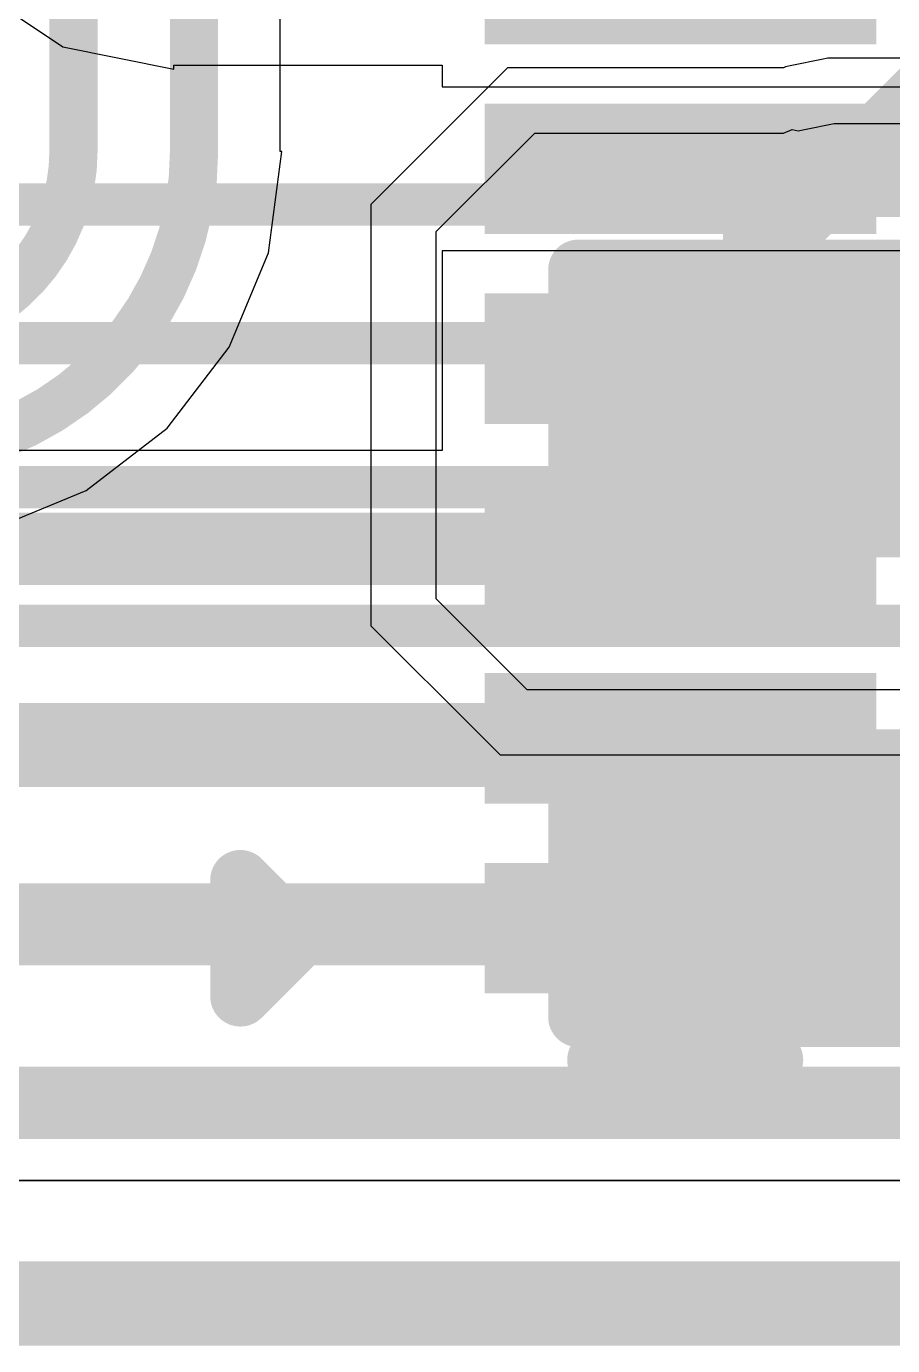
# Model space of a CAD drawing. Header units: inches. Extents: x -6 to 283, y -12 to 154.
# Drawn here: x 62.881 to 64.706, y -11.729 to -8.949 of the extents above; entities that cross this region are included whole.
import ezdxf

# ---------------------------------------------------------------- set-up
doc = ezdxf.new("R2010")
doc.units = ezdxf.units.IN
for name, color, linetype in [('Board Outline', 216, 'Continuous'), ('Bottom Layer', 5, 'Continuous'), ('Bottom Overlay', 54, 'Continuous'), ('Bottom Paste', 16, 'Continuous'), ('Bottom Solder', 6, 'Continuous'), ('GND-1', 16, 'Continuous'), ('GND-2', 90, 'Continuous'), ('GND-3', 216, 'Continuous'), ('GND-4', 54, 'Continuous'), ('PWR-1', 156, 'Continuous'), ('PWR-2', 130, 'Continuous'), ('Signal L1', 76, 'Continuous'), ('Signal L2', 6, 'Continuous'), ('Top Layer', 1, 'Continuous'), ('Top Overlay', 2, 'Continuous'), ('Top Paste', 8, 'Continuous'), ('Top Solder', 216, 'Continuous')]:
    doc.layers.add(name, color=color, linetype=linetype)

# ---------------------------------------------------------------- blocks, each defined once
blk = doc.blocks.new('24_UQFN__4_2__B_7')
at = {"layer": 'Bottom Layer'}
for points in [[(-1.2, 0.3), (-0.45, 0.3), (-0.45, 0.1), (-1.2, 0.1)], [(-1.2, -0.1), (-0.45, -0.1), (-0.45, -0.3), (-1.2, -0.3)], [(-1.2, -0.5), (-0.45, -0.5), (-0.45, -0.7), (-1.2, -0.7)], [(-1.2, -0.9), (-0.45, -0.9), (-0.45, -1.1), (-1.2, -1.1)], [(-1.2, -1.3), (-0.45, -1.3), (-0.45, -1.5), (-1.2, -1.5)], [(-1.2, -1.7), (-0.45, -1.7), (-0.45, -1.9), (-1.2, -1.9)]]:
    blk.add_hatch(color=5, dxfattribs=at).paths.add_polyline_path(points)
at = {"layer": 'Bottom Paste'}
for points in [[(-1.2, 0.3), (-0.45, 0.3), (-0.45, 0.1), (-1.2, 0.1)], [(-1.2, -0.1), (-0.45, -0.1), (-0.45, -0.3), (-1.2, -0.3)], [(-1.2, -0.5), (-0.45, -0.5), (-0.45, -0.7), (-1.2, -0.7)], [(-1.2, -0.9), (-0.45, -0.9), (-0.45, -1.1), (-1.2, -1.1)], [(-1.2, -1.3), (-0.45, -1.3), (-0.45, -1.5), (-1.2, -1.5)], [(-1.2, -1.7), (-0.45, -1.7), (-0.45, -1.9), (-1.2, -1.9)]]:
    blk.add_hatch(color=16, dxfattribs=at).paths.add_polyline_path(points)
at = {"layer": 'Bottom Solder'}
for points in [[(-1.2375, 0.3375), (-0.4125, 0.3375), (-0.4125, 0.0625), (-1.2375, 0.0625)], [(-1.2375, -0.0625), (-0.4125, -0.0625), (-0.4125, -0.3375), (-1.2375, -0.3375)], [(-1.2375, -0.4625), (-0.4125, -0.4625), (-0.4125, -0.7375), (-1.2375, -0.7375)], [(-1.2375, -0.8625), (-0.4125, -0.8625), (-0.4125, -1.1375), (-1.2375, -1.1375)], [(-1.2375, -1.2625), (-0.4125, -1.2625), (-0.4125, -1.5375), (-1.2375, -1.5375)], [(-1.2375, -1.6625), (-0.4125, -1.6625), (-0.4125, -1.9375), (-1.2375, -1.9375)]]:
    blk.add_hatch(color=6, dxfattribs=at).paths.add_polyline_path(points)
at = {"layer": 'Bottom Overlay'}
for points in [[(-1.7521, -1.6987, 0.127, 0.127, 0), (-1.752, -1.9439, 0.127, 0.127, 0)], [(-1.7521, -1.6987, 0.127, 0.127, 0), (-1.6327, -1.8181, 0.127, 0.127, 0)], [(-1.752, -1.9439, 0.127, 0.127, 0), (-1.6327, -1.8246, 0.127, 0.127, 0)], [(-1.6327, -1.8246, 0.127, 0.127, 0), (-1.6327, -1.8181, 0.127, 0.127, 0)], [(-1, -2.0776, 0.127, 0.127, 0), (-0.63, -2.0776, 0.127, 0.127, 0)]]:
    blk.add_lwpolyline(points, format="xyseb", dxfattribs=at)
for points in [[(-1.7838, -1.6987, 0.0635, 0.0635, 1), (-1.7203, -1.6987, 0.0635, 0.0635, 1)], [(-1.7838, -1.6987, 0.0635, 0.0635, 1), (-1.7203, -1.6987, 0.0635, 0.0635, 1)], [(-1.6644, -1.8181, 0.0635, 0.0635, 1), (-1.6009, -1.8181, 0.0635, 0.0635, 1)], [(-1.6644, -1.8181, 0.0635, 0.0635, 1), (-1.6009, -1.8181, 0.0635, 0.0635, 1)], [(-1.6644, -1.8246, 0.0635, 0.0635, 1), (-1.6009, -1.8246, 0.0635, 0.0635, 1)], [(-1.6644, -1.8246, 0.0635, 0.0635, 1), (-1.6009, -1.8246, 0.0635, 0.0635, 1)], [(-1.7838, -1.9439, 0.0635, 0.0635, 1), (-1.7203, -1.9439, 0.0635, 0.0635, 1)], [(-1.7838, -1.9439, 0.0635, 0.0635, 1), (-1.7203, -1.9439, 0.0635, 0.0635, 1)], [(-1.0318, -2.0776, 0.0635, 0.0635, 1), (-0.9683, -2.0776, 0.0635, 0.0635, 1)], [(-0.6617, -2.0776, 0.0635, 0.0635, 1), (-0.5982, -2.0776, 0.0635, 0.0635, 1)]]:
    blk.add_lwpolyline(points, format="xyseb", close=True, dxfattribs=at)
blk = doc.blocks.new('C___0402_313')
at = {"layer": 'Top Layer'}
for points in [[(-0.6985, -0.3175), (-0.6985, 0.3175), (-0.2413, 0.3175), (-0.2413, -0.3175)], [(0.2413, -0.3175), (0.2413, 0.3175), (0.6985, 0.3175), (0.6985, -0.3175)]]:
    blk.add_hatch(color=1, dxfattribs=at).paths.add_polyline_path(points)
at = {"layer": 'Top Paste'}
for points in [[(-0.6985, -0.3175), (-0.6985, 0.3175), (-0.2413, 0.3175), (-0.2413, -0.3175)], [(0.2413, -0.3175), (0.2413, 0.3175), (0.6985, 0.3175), (0.6985, -0.3175)]]:
    blk.add_hatch(color=8, dxfattribs=at).paths.add_polyline_path(points)
at = {"layer": 'Top Solder'}
for points in [[(-0.7585, -0.3775), (-0.7585, 0.3775), (-0.1813, 0.3775), (-0.1813, -0.3775)], [(0.1813, -0.3775), (0.1813, 0.3775), (0.7585, 0.3775), (0.7585, -0.3775)]]:
    blk.add_hatch(color=216, dxfattribs=at).paths.add_polyline_path(points)
at = {"layer": 'Top Overlay'}
for points in [[(-0.2794, 0.4064, 0.127, 0.127, 0), (-0.7874, 0.4064, 0.127, 0.127, 0)], [(-0.7874, -0.4064, 0.127, 0.127, 0), (-0.7874, 0.4064, 0.127, 0.127, 0)], [(0.7874, 0.4064, 0.127, 0.127, 0), (0.2794, 0.4064, 0.127, 0.127, 0)], [(0.7874, -0.4064, 0.127, 0.127, 0), (0.7874, 0.4064, 0.127, 0.127, 0)], [(-0.2794, -0.4064, 0.127, 0.127, 0), (-0.7874, -0.4064, 0.127, 0.127, 0)], [(0.7874, -0.4064, 0.127, 0.127, 0), (0.2794, -0.4064, 0.127, 0.127, 0)]]:
    blk.add_lwpolyline(points, format="xyseb", dxfattribs=at)
for points in [[(-0.8191, 0.4064, 0.0635, 0.0635, 1), (-0.7556, 0.4064, 0.0635, 0.0635, 1)], [(-0.8191, 0.4064, 0.0635, 0.0635, 1), (-0.7556, 0.4064, 0.0635, 0.0635, 1)], [(-0.3111, 0.4064, 0.0635, 0.0635, 1), (-0.2477, 0.4064, 0.0635, 0.0635, 1)], [(0.2477, 0.4064, 0.0635, 0.0635, 1), (0.3111, 0.4064, 0.0635, 0.0635, 1)], [(0.7556, 0.4064, 0.0635, 0.0635, 1), (0.8191, 0.4064, 0.0635, 0.0635, 1)], [(0.7556, 0.4064, 0.0635, 0.0635, 1), (0.8191, 0.4064, 0.0635, 0.0635, 1)], [(-0.8191, -0.4064, 0.0635, 0.0635, 1), (-0.7556, -0.4064, 0.0635, 0.0635, 1)], [(-0.8191, -0.4064, 0.0635, 0.0635, 1), (-0.7556, -0.4064, 0.0635, 0.0635, 1)], [(-0.3111, -0.4064, 0.0635, 0.0635, 1), (-0.2477, -0.4064, 0.0635, 0.0635, 1)], [(0.2477, -0.4064, 0.0635, 0.0635, 1), (0.3111, -0.4064, 0.0635, 0.0635, 1)], [(0.7556, -0.4064, 0.0635, 0.0635, 1), (0.8191, -0.4064, 0.0635, 0.0635, 1)], [(0.7556, -0.4064, 0.0635, 0.0635, 1), (0.8191, -0.4064, 0.0635, 0.0635, 1)]]:
    blk.add_lwpolyline(points, format="xyseb", close=True, dxfattribs=at)

msp = doc.modelspace()

# ---------------------------------------------------------------- hatches: boundary and pattern name
at = {"layer": 'Top Layer'}
msp.add_hatch(color=1, dxfattribs=at).paths.add_polyline_path([(64.3705, -10.8374), (65.5662, -10.8374), (65.5662, -10.5757), (64.3705, -10.5757)])

# ---------------------------------------------------------------- linework, layer by layer
at = {"layer": 'Board Outline'}
msp.add_lwpolyline([(12.0364, -11.6401, 0.1778, 0.1778, 0), (75.4223, -11.6401, 0.1778, 0.1778, 0)], format="xyseb", dxfattribs=at)
at = {"layer": 'Bottom Layer'}
for p, q in [((62.759, -8.8596), (62.9576, -8.9923)), ((62.9576, -8.9923), (63.1919, -9.0389)), ((63.1919, -9.0389), (63.1919, -9.0306)), ((63.1919, -9.0306), (63.7568, -9.0306)), ((63.7568, -9.0306), (63.7568, -9.0763)), ((63.7568, -9.0763), (64.7608, -9.0763)), ((64.7608, -9.4223), (63.7568, -9.4223)), ((63.7568, -9.4223), (63.7568, -9.8425)), ((63.7568, -9.8425), (51.4732, -9.8425))]:
    msp.add_line(p, q, dxfattribs=at)
for points in [[(64.2588, -9.2493, 0.1778, 0.1778, 0), (65.9088, -9.2493, 0.1778, 0.1778, 0)], [(64.2588, -9.6493, 0.1524, 0.1524, 0), (64.2756, -9.6325, 0.1524, 0.1524, 0)], [(64.2756, -9.6325, 0.1524, 0.1524, 0), (65.1721, -9.6325, 0.1524, 0.1524, 0)], [(51.4732, -10.0497, 0.1524, 0.1524, 0), (64.2584, -10.0497, 0.1524, 0.1524, 0)], [(64.2584, -10.0497, 0.1524, 0.1524, 0), (64.2588, -10.0493, 0.1524, 0.1524, 0)], [(51.2606, -10.4509, 0.1524, 0.1524, 0), (64.2572, -10.4509, 0.1524, 0.1524, 0)], [(64.2572, -10.4509, 0.1524, 0.1524, 0), (64.2588, -10.4493, 0.1524, 0.1524, 0)], [(51.2343, -10.8517, 0.1524, 0.1524, 0), (64.2564, -10.8517, 0.1524, 0.1524, 0)], [(64.2564, -10.8517, 0.1524, 0.1524, 0), (64.2588, -10.8493, 0.1524, 0.1524, 0)], [(51.1982, -11.2171, 0.1524, 0.1524, 0), (64.816, -11.2171, 0.1524, 0.1524, 0)]]:
    msp.add_lwpolyline(points, format="xyseb", dxfattribs=at)
for points in [[(64.2144, -9.2493, 0.0889, 0.0889, 1), (64.3033, -9.2493, 0.0889, 0.0889, 1)], [(64.2375, -9.6325, 0.0762, 0.0762, 1), (64.3137, -9.6325, 0.0762, 0.0762, 1)], [(64.2375, -9.6325, 0.0762, 0.0762, 1), (64.3137, -9.6325, 0.0762, 0.0762, 1)], [(64.2207, -9.6493, 0.0762, 0.0762, 1), (64.2969, -9.6493, 0.0762, 0.0762, 1)], [(64.2203, -10.0497, 0.0762, 0.0762, 1), (64.2965, -10.0497, 0.0762, 0.0762, 1)], [(64.2203, -10.0497, 0.0762, 0.0762, 1), (64.2965, -10.0497, 0.0762, 0.0762, 1)], [(64.2207, -10.0493, 0.0762, 0.0762, 1), (64.2969, -10.0493, 0.0762, 0.0762, 1)], [(64.2191, -10.4509, 0.0762, 0.0762, 1), (64.2953, -10.4509, 0.0762, 0.0762, 1)], [(64.2191, -10.4509, 0.0762, 0.0762, 1), (64.2953, -10.4509, 0.0762, 0.0762, 1)], [(64.2207, -10.4493, 0.0762, 0.0762, 1), (64.2969, -10.4493, 0.0762, 0.0762, 1)], [(64.2183, -10.8517, 0.0762, 0.0762, 1), (64.2945, -10.8517, 0.0762, 0.0762, 1)], [(64.2183, -10.8517, 0.0762, 0.0762, 1), (64.2945, -10.8517, 0.0762, 0.0762, 1)], [(64.2207, -10.8493, 0.0762, 0.0762, 1), (64.2969, -10.8493, 0.0762, 0.0762, 1)]]:
    msp.add_lwpolyline(points, format="xyseb", close=True, dxfattribs=at)
at = {"layer": 'GND-1'}
msp.add_line((65.2074, -11.3812), (43.7595, -11.3812), dxfattribs=at)
at = {"layer": 'GND-2'}
msp.add_line((65.2074, -11.3812), (43.7595, -11.3812), dxfattribs=at)
at = {"layer": 'GND-3'}
msp.add_line((65.2074, -11.3812), (43.7595, -11.3812), dxfattribs=at)
at = {"layer": 'GND-4'}
msp.add_line((65.2074, -11.3812), (43.7595, -11.3812), dxfattribs=at)
at = {"layer": 'PWR-1'}
msp.add_line((65.2074, -11.3812), (36.4979, -11.3812), dxfattribs=at)
at = {"layer": 'PWR-2'}
msp.add_line((65.2074, -11.3812), (43.7595, -11.3812), dxfattribs=at)
at = {"layer": 'Signal L1'}
for p, q in [((63.4154, -9.0814), (63.4154, -5.8198)), ((63.4154, -9.2129), (63.4154, -9.0814)), ((63.3909, -9.4263), (63.419, -9.2129)), ((63.419, -9.2129), (63.4154, -9.2129)), ((63.3085, -9.6252), (63.3909, -9.4263)), ((63.1775, -9.796), (63.3085, -9.6252)), ((63.0067, -9.9271), (63.1775, -9.796)), ((62.8078, -10.0095), (63.0067, -9.9271)), ((65.2074, -11.3812), (43.7595, -11.3812))]:
    msp.add_line(p, q, dxfattribs=at)
for points in [[(62.9802, -9.2129, 0.1016, 0.1016, 0), (62.9802, -5.8198, 0.1016, 0.1016, 0)], [(63.2342, -9.2129, 0.1016, 0.1016, 0), (63.2342, -5.8198, 0.1016, 0.1016, 0)], [(62.9802, -9.2129, 0.1016, 0.1016, -0.414214), (62.5943, -9.5987, 0.1016, 0.1016, 0)], [(63.2342, -9.2129, 0.1016, 0.1016, -0.414214), (62.5943, -9.8527, 0.1016, 0.1016, 0)]]:
    msp.add_lwpolyline(points, format="xyseb", dxfattribs=at)
for points in [[(62.9548, -9.2129, 0.0508, 0.0508, 1), (63.0056, -9.2129, 0.0508, 0.0508, 1)], [(62.9548, -9.2129, 0.0508, 0.0508, 1), (63.0056, -9.2129, 0.0508, 0.0508, 1)], [(63.2088, -9.2129, 0.0508, 0.0508, 1), (63.2596, -9.2129, 0.0508, 0.0508, 1)], [(63.2088, -9.2129, 0.0508, 0.0508, 1), (63.2596, -9.2129, 0.0508, 0.0508, 1)]]:
    msp.add_lwpolyline(points, format="xyseb", close=True, dxfattribs=at)
at = {"layer": 'Signal L2'}
for points in [[(64.4975, -9.3244, 0.0889, 0.0889, 0), (65.3162, -8.5057, 0.0889, 0.0889, 0)], [(64.6185, -9.6165, 0.0889, 0.0889, 0), (65.4372, -8.7978, 0.0889, 0.0889, 0)], [(46.6843, -9.3244, 0.0889, 0.0889, 0), (64.4975, -9.3244, 0.0889, 0.0889, 0)], [(46.5633, -9.6165, 0.0889, 0.0889, 0), (64.6185, -9.6165, 0.0889, 0.0889, 0)], [(46.4361, -9.92, 0.0889, 0.0889, 0), (65.504, -9.92, 0.0889, 0.0889, 0)], [(46.3151, -10.2121, 0.0889, 0.0889, 0), (65.625, -10.2121, 0.0889, 0.0889, 0)], [(46.224, -10.5073, 0.0889, 0.0889, 0), (66.2838, -10.5073, 0.0889, 0.0889, 0)], [(46.1031, -10.7994, 0.0889, 0.0889, 0), (66.2838, -10.7994, 0.0889, 0.0889, 0)]]:
    msp.add_lwpolyline(points, format="xyseb", dxfattribs=at)
for points in [[(64.4753, -9.3244, 0.0445, 0.0445, 1), (64.5197, -9.3244, 0.0445, 0.0445, 1)], [(64.4753, -9.3244, 0.0445, 0.0445, 1), (64.5197, -9.3244, 0.0445, 0.0445, 1)], [(64.5963, -9.6165, 0.0445, 0.0445, 1), (64.6407, -9.6165, 0.0445, 0.0445, 1)], [(64.5963, -9.6165, 0.0445, 0.0445, 1), (64.6407, -9.6165, 0.0445, 0.0445, 1)]]:
    msp.add_lwpolyline(points, format="xyseb", close=True, dxfattribs=at)
at = {"layer": 'Top Layer'}
for p, q in [((64.4798, -9.034), (64.476, -9.0365)), ((64.4931, -9.0313), (64.4798, -9.034)), ((64.5557, -9.0189), (64.4931, -9.0313)), ((64.569, -9.0163), (64.5557, -9.0189)), ((64.5557, -9.0189), (64.5557, -9.0189)), ((66.2476, -9.0163), (64.569, -9.0163)), ((63.8947, -9.0365), (63.6069, -9.3244)), ((64.476, -9.0365), (63.8947, -9.0365)), ((63.7443, -9.3813), (63.9517, -9.174)), ((63.9517, -9.174), (64.476, -9.174)), ((64.476, -9.174), (64.4943, -9.1664)), ((64.4943, -9.1664), (64.5066, -9.1688)), ((64.5066, -9.1688), (64.5199, -9.1662)), ((64.5199, -9.1662), (64.5825, -9.1537)), ((64.5199, -9.1662), (64.5199, -9.1662)), ((64.5199, -9.1662), (64.5199, -9.1662)), ((64.5825, -9.1537), (66.2476, -9.1537)), ((63.6069, -9.3244), (63.6069, -9.3813)), ((63.6069, -9.3813), (63.6069, -9.3813)), ((63.6069, -9.3813), (63.6069, -9.3813)), ((63.6069, -9.3813), (63.6069, -10.1552)), ((63.7443, -10.1552), (63.7443, -9.3813)), ((63.7443, -9.3813), (63.7443, -9.3813)), ((63.6069, -10.1552), (63.6069, -10.1552)), ((63.6069, -10.1552), (63.6069, -10.1552)), ((63.6069, -10.1552), (63.6069, -10.2121)), ((63.9361, -10.347), (63.7443, -10.1552)), ((63.7443, -10.1552), (63.7443, -10.1552)), ((63.6069, -10.2121), (63.8389, -10.4442)), ((66.2565, -10.347), (63.9361, -10.347)), ((63.9361, -10.347), (63.9361, -10.347)), ((63.8389, -10.4442), (63.8389, -10.4442)), ((63.8389, -10.4442), (63.8389, -10.4442)), ((63.8389, -10.4442), (63.8792, -10.4844)), ((63.8792, -10.4844), (63.9361, -10.4844)), ((63.9361, -10.4844), (63.9361, -10.4844)), ((63.9361, -10.4844), (63.9361, -10.4844)), ((63.9361, -10.4844), (66.2565, -10.4844)), ((63.4319, -11.3818), (62.7541, -11.3818)), ((66.2838, -11.3818), (63.4319, -11.3818))]:
    msp.add_line(p, q, dxfattribs=at)
for points in [[(64.45, -9.3684, 0.2032, 0.2032, 0), (64.569, -9.2493, 0.2032, 0.2032, 0)], [(64.569, -9.2493, 0.2032, 0.2032, 0), (67.3397, -9.2493, 0.2032, 0.2032, 0)], [(64.45, -9.7793, 0.2032, 0.2032, 0), (64.45, -9.3684, 0.2032, 0.2032, 0)]]:
    msp.add_lwpolyline(points, format="xyseb", dxfattribs=at)
for points in [[(64.5182, -9.2493, 0.1016, 0.1016, 1), (64.6198, -9.2493, 0.1016, 0.1016, 1)], [(64.5182, -9.2493, 0.1016, 0.1016, 1), (64.6198, -9.2493, 0.1016, 0.1016, 1)], [(64.3992, -9.3684, 0.1016, 0.1016, 1), (64.5008, -9.3684, 0.1016, 0.1016, 1)], [(64.3992, -9.3684, 0.1016, 0.1016, 1), (64.5008, -9.3684, 0.1016, 0.1016, 1)], [(64.3992, -9.7793, 0.1016, 0.1016, 1), (64.5008, -9.7793, 0.1016, 0.1016, 1)]]:
    msp.add_lwpolyline(points, format="xyseb", close=True, dxfattribs=at)

# ---------------------------------------------------------------- block references
msp.add_blockref('24_UQFN__4_2__B_7', (65.0838, -9.0493))
at = {"rotation": 270}
msp.add_blockref('C___0402_313', (64.45, -10.2492), dxfattribs=at)

doc.saveas('drawing.dxf')
